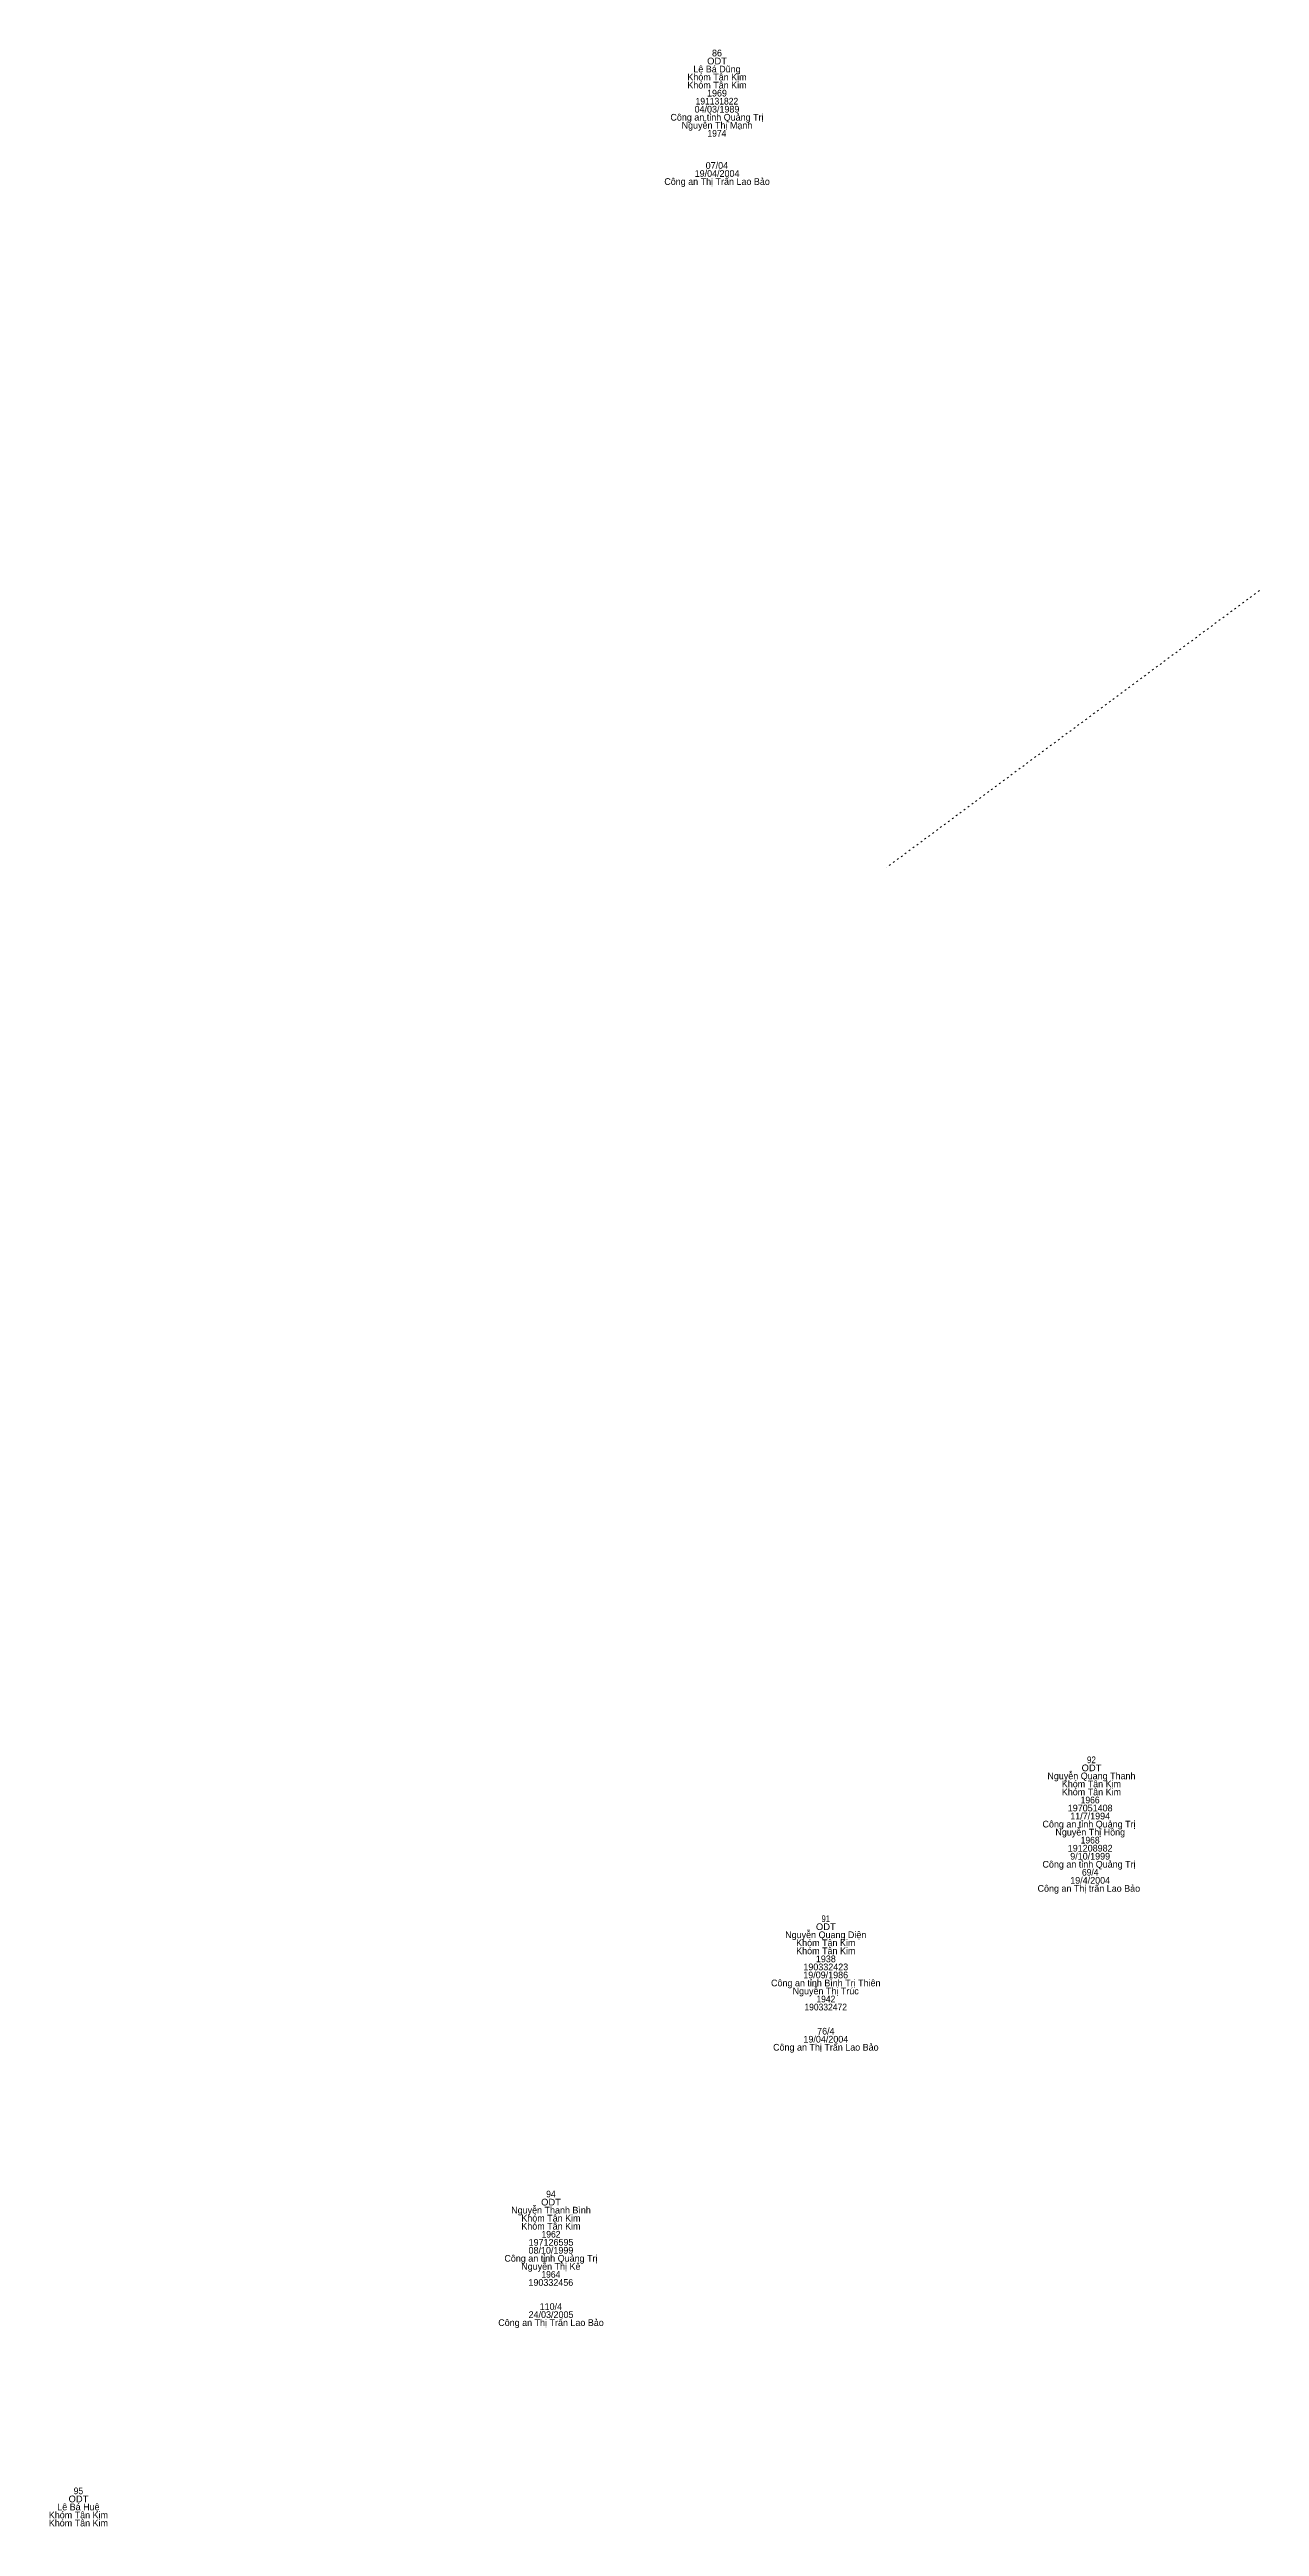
# Model space of a CAD drawing. Header units: metres. Extents: x 536499 to 537083, y 1836589 to 1837168.
# Drawn here: x 536499.1 to 536571.4, y 1836588.6 to 1836736.6 of the extents above; entities that cross this region are included whole.
import ezdxf
from ezdxf.enums import TextEntityAlignment as Align

# ---------------------------------------------------------------- set-up
doc = ezdxf.new("R2010")
doc.units = ezdxf.units.M
doc.header["$LTSCALE"] = 0.16
doc.linetypes.add('DOTTED', pattern=[1.5, 0.3, -1.2])
doc.layers.add('1', color=7, linetype='DOTTED', lineweight=13)
doc.layers.add('59', color=7, linetype='DOTTED', lineweight=13)

msp = doc.modelspace()

# ---------------------------------------------------------------- linework, layer by layer
at = {"layer": '59'}
msp.add_line((536571.43, 1836704.27), (536549.16, 1836687.73), dxfattribs=at)

# ---------------------------------------------------------------- texts
at = {"layer": '1'}
for s, p in [('Khóm Tân Kim', (536539.02, 1836734.74)), ('Lê Bá Dũng', (536539.02, 1836735.22)), ('86', (536539.02, 1836736.18)), ('Khóm Tân Kim', (536539.02, 1836734.26)), ('1969', (536539.02, 1836733.78)), ('Công an tỉnh Quảng Trị', (536539.02, 1836732.34)), ('Nguyễn Thị Mạnh', (536539.02, 1836731.86)), ('04/03/1989', (536539.02, 1836732.82)), ('19/04/2004', (536539.025, 1836728.98)), ('07/04', (536539.015, 1836729.46)), ('Công an Thị Trấn Lao Bảo', (536539.025, 1836728.5)), ('Nguyễn Quang Thanh', (536561.39, 1836633.26)), ('Khóm Tân Kim', (536561.39, 1836632.78)), ('Khóm Tân Kim', (536561.39, 1836632.3)), ('197051408 ', (536561.39, 1836631.34)), ('Công an tỉnh Quảng Trị  ', (536561.395, 1836630.38)), ('Nguyễn Thị Hồng ', (536561.395, 1836629.9)), ('11/7/1994 ', (536561.39, 1836630.86)), ('191208982 ', (536561.39, 1836628.94)), ('9/10/1999 ', (536561.39, 1836628.46)), ('Công an tỉnh Quảng Trị  ', (536561.395, 1836627.98)), ('19/4/2004 ', (536561.39, 1836627.02)), ('Công an Thị trấn Lao Bảo  ', (536561.385, 1836626.54)), ('Nguyễn Quang Diện', (536545.52, 1836623.77)), ('Khóm Tân Kim', (536545.52, 1836623.29)), ('Khóm Tân Kim', (536545.52, 1836622.81)), ('1938', (536545.525, 1836622.33)), ('Công an tỉnh Bình Trị Thiên', (536545.52, 1836620.89)), ('19/09/1986', (536545.515, 1836621.37)), ('190332423', (536545.52, 1836621.85)), ('Nguyễn Thị Trúc', (536545.515, 1836620.41)), ('76/4', (536545.525, 1836618.01)), ('Công an Thị Trấn Lao Bảo', (536545.525, 1836617.05)), ('19/04/2004', (536545.525, 1836617.53)), ('Nguyễn Thanh Bình', (536529.105, 1836607.32)), ('Khóm Tân Kim', (536529.1, 1836606.84)), ('Khóm Tân Kim', (536529.1, 1836606.36)), ('08/10/1999', (536529.1, 1836604.92)), ('197126595', (536529.105, 1836605.4)), ('Công an tỉnh Quảng Trị', (536529.1, 1836604.44)), ('Nguyễn Thị Kê', (536529.095, 1836603.96)), ('190332456', (536529.095, 1836603)), ('110/4', (536529.095, 1836601.56)), ('Công an Thị Trấn Lao Bảo', (536529.105, 1836600.6)), ('24/03/2005', (536529.105, 1836601.08)), ('Khóm Tân Kim', (536500.87, 1836589.11)), ('Khóm Tân Kim', (536500.87, 1836588.63)), ('Lê Bá Huệ', (536500.87, 1836589.59))]:
    msp.add_text(s, height=0.4, dxfattribs=at).set_placement(p, align=Align.CENTER)
for s, width, p in [('ODT', 1.05, (536539.025, 1836735.7)), ('191131822', 0.95, (536539.015, 1836733.3)), ('1974', 0.95, (536539.015, 1836731.38)), ('92', 0.9, (536561.39, 1836634.22)), ('ODT', 1.05, (536561.395, 1836633.74)), ('1966 ', 0.95, (536561.385, 1836631.82)), ('1968 ', 0.95, (536561.385, 1836629.42)), ('69/4 ', 0.95, (536561.39, 1836627.5)), ('ODT', 1.05, (536545.525, 1836624.25)), ('91', 0.85, (536545.52, 1836624.73)), ('190332472', 0.95, (536545.515, 1836619.45)), ('1942', 0.95, (536545.525, 1836619.93)), ('ODT', 1.05, (536529.105, 1836607.8)), ('94', 0.95, (536529.1, 1836608.28)), ('1962', 0.95, (536529.105, 1836605.88)), ('1964', 0.95, (536529.095, 1836603.48)), ('ODT', 1.05, (536500.875, 1836590.07)), ('95', 0.95, (536500.87, 1836590.55))]:
    msp.add_text(s, height=0.4, dxfattribs=dict(at, width=width)).set_placement(p, align=Align.CENTER)

doc.saveas('drawing.dxf')
